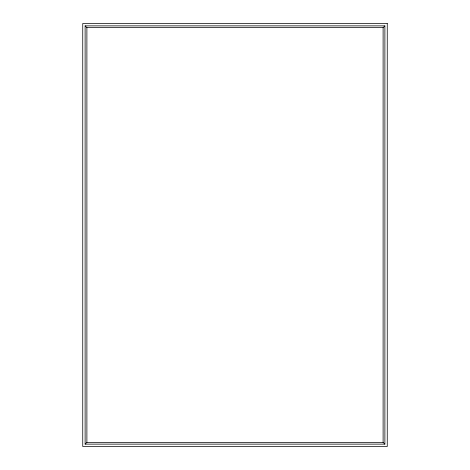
<?xml version="1.0" encoding="UTF-8"?>
<svg xmlns="http://www.w3.org/2000/svg" width="470" height="470" viewBox="0 0 470 470"><rect width="100%" height="100%" fill="white"/><g stroke="black" fill="none" stroke-linecap="round" stroke-linejoin="round"><path stroke-width="0.7" d="M384.889 444.132L383.109 442.352L383.109 27.648L384.889 25.868L85.111 25.868L85.111 444.132L384.889 444.132L384.889 25.868M85.111 444.132L86.891 442.352L86.891 27.648L85.111 25.868M86.891 27.648L383.109 27.648M86.891 442.352L383.109 442.352M387.257 23.5L82.744 23.5L82.744 446.5L387.257 446.5L387.257 23.5"/></g></svg>
